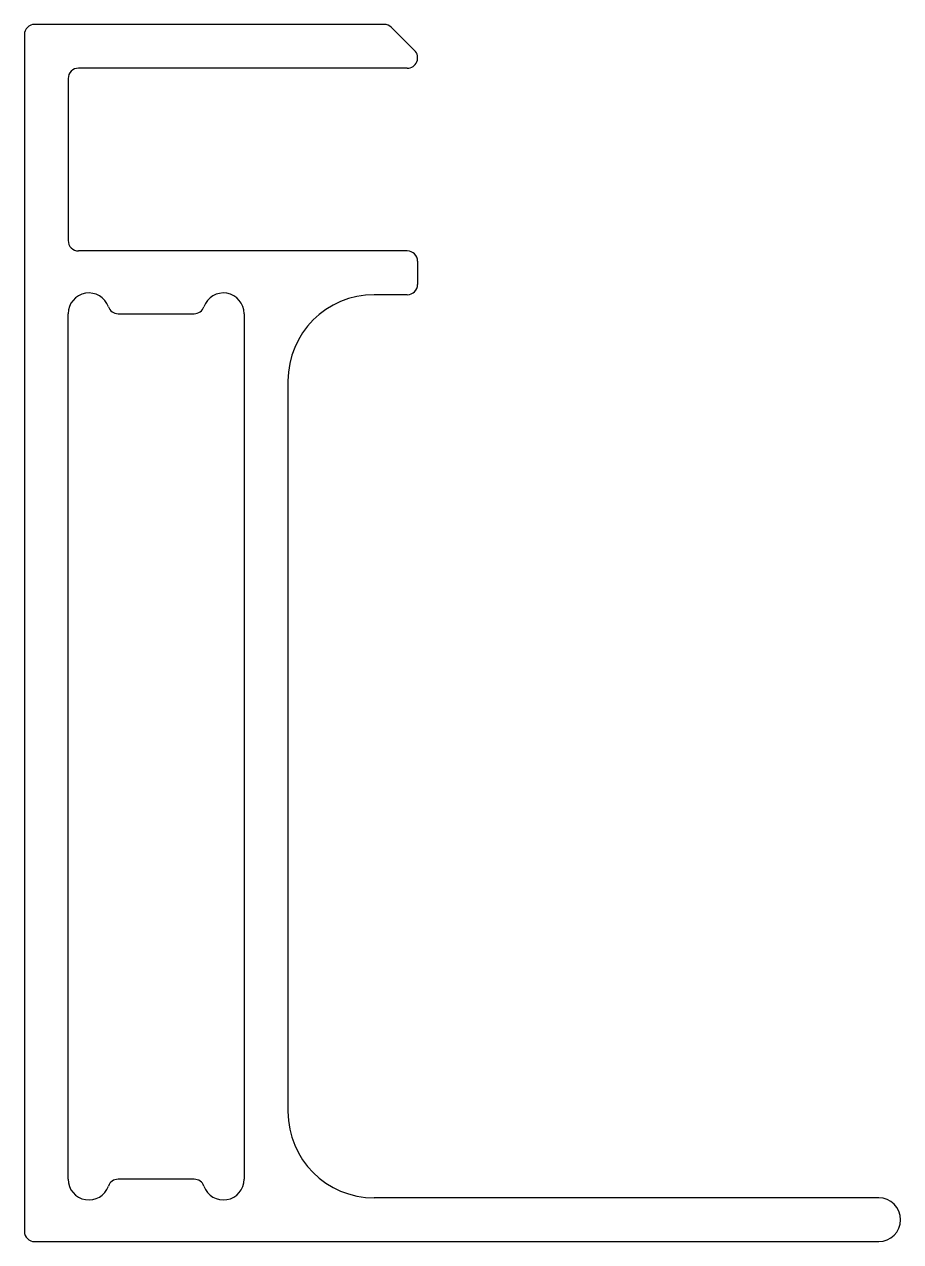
# Model space of a CAD drawing. Extents: x 2031.4 to 2056.8, y 1603.8 to 1639.1.
import ezdxf

# ---------------------------------------------------------------- set-up
doc = ezdxf.new("R2010")
doc.units = 0
doc.layers.get('0').update_dxf_attribs({"linetype": 'CONTINUOUS'})

msp = doc.modelspace()

# ---------------------------------------------------------------- linework, layer by layer
at = {"color": 0}
for p, q in [((2041.78, 1639.08), (2031.65, 1639.08)), ((2041.992, 1638.992), (2042.662, 1638.322)), ((2031.35, 1638.78), (2031.35, 1604.08)), ((2042.45, 1637.81), (2032.92, 1637.81)), ((2032.62, 1637.51), (2032.62, 1632.81)), ((2042.45, 1632.51), (2032.92, 1632.51)), ((2042.75, 1632.21), (2042.75, 1631.54)), ((2042.45, 1631.24), (2041.49, 1631.24)), ((2032.62, 1605.59), (2032.62, 1630.69)), ((2034.069, 1630.69), (2036.272, 1630.69)), ((2037.72, 1630.69), (2037.72, 1605.59)), ((2038.99, 1628.74), (2038.99, 1607.55)), ((2036.272, 1605.59), (2034.069, 1605.59)), ((2056.115, 1605.05), (2041.49, 1605.05)), ((2031.65, 1603.78), (2056.115, 1603.78))]:
    msp.add_line(p, q, dxfattribs=at)
for centre, radius, start, end in [((2031.65, 1638.78), 0.3, 90, 180), ((2041.78, 1638.78), 0.3, 45, 90), ((2042.45, 1638.11), 0.3, 270, 45), ((2032.92, 1637.51), 0.3, 90, 180), ((2032.92, 1632.81), 0.3, 180, 270), ((2042.45, 1632.21), 0.3, 0, 90), ((2033.22, 1630.69), 0.6, 19.4712, 180), ((2037.12, 1630.69), 0.6, 0, 160.5288), ((2041.49, 1628.74), 2.5, 90, 180), ((2042.45, 1631.54), 0.3, 270, 0), ((2034.069, 1630.99), 0.3, 199.4712, 270), ((2036.272, 1630.99), 0.3, 270, 340.5288), ((2041.49, 1607.55), 2.5, 180, 270), ((2033.22, 1605.59), 0.6, 180, 340.5288), ((2034.069, 1605.29), 0.3, 90, 160.5288), ((2036.272, 1605.29), 0.3, 19.4712, 90), ((2037.12, 1605.59), 0.6, 199.4712, 360), ((2056.115, 1604.415), 0.635, 270, 90), ((2031.65, 1604.08), 0.3, 180, 270)]:
    msp.add_arc(centre, radius, start, end, dxfattribs=at)

doc.saveas('drawing.dxf')
